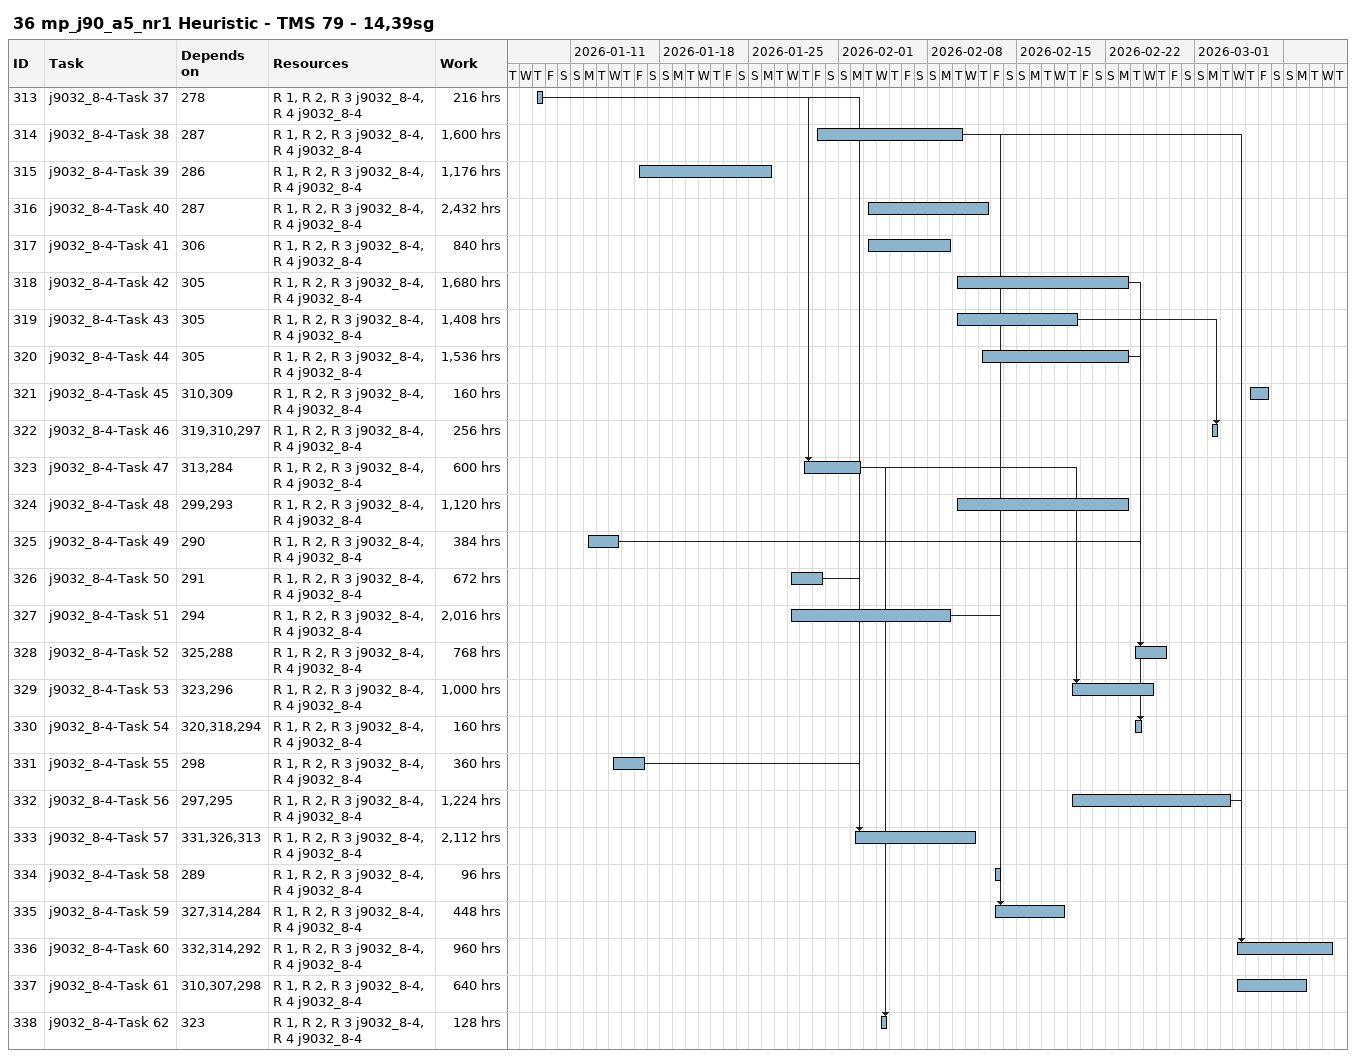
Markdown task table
36 mp_j90_a5_nr1 Heuristic - TMS 79 - 14,39sg

| ID | Task | Start | Finish | Predecessors | Resources | Work (h) |
|---|---|---|---|---|---|---|
| 313 | j9032_8-4-Task 37 | 2026-01-08 | 2026-01-08 | 278 | R 1, R 2, R 3 j9032_8-4, R 4 j9032_8-4 | 216 |
| 314 | j9032_8-4-Task 38 | 2026-01-30 | 2026-02-10 | 287 | R 1, R 2, R 3 j9032_8-4, R 4 j9032_8-4 | 1600 |
| 315 | j9032_8-4-Task 39 | 2026-01-16 | 2026-01-26 | 286 | R 1, R 2, R 3 j9032_8-4, R 4 j9032_8-4 | 1176 |
| 316 | j9032_8-4-Task 40 | 2026-02-03 | 2026-02-12 | 287 | R 1, R 2, R 3 j9032_8-4, R 4 j9032_8-4 | 2432 |
| 317 | j9032_8-4-Task 41 | 2026-02-03 | 2026-02-09 | 306 | R 1, R 2, R 3 j9032_8-4, R 4 j9032_8-4 | 840 |
| 318 | j9032_8-4-Task 42 | 2026-02-10 | 2026-02-23 | 305 | R 1, R 2, R 3 j9032_8-4, R 4 j9032_8-4 | 1680 |
| 319 | j9032_8-4-Task 43 | 2026-02-10 | 2026-02-19 | 305 | R 1, R 2, R 3 j9032_8-4, R 4 j9032_8-4 | 1408 |
| 320 | j9032_8-4-Task 44 | 2026-02-12 | 2026-02-23 | 305 | R 1, R 2, R 3 j9032_8-4, R 4 j9032_8-4 | 1536 |
| 321 | j9032_8-4-Task 45 | 2026-03-05 | 2026-03-06 | 310, 309 | R 1, R 2, R 3 j9032_8-4, R 4 j9032_8-4 | 160 |
| 322 | j9032_8-4-Task 46 | 2026-03-02 | 2026-03-02 | 319, 310, 297 | R 1, R 2, R 3 j9032_8-4, R 4 j9032_8-4 | 256 |
| 323 | j9032_8-4-Task 47 | 2026-01-29 | 2026-02-02 | 313, 284 | R 1, R 2, R 3 j9032_8-4, R 4 j9032_8-4 | 600 |
| 324 | j9032_8-4-Task 48 | 2026-02-10 | 2026-02-23 | 299, 293 | R 1, R 2, R 3 j9032_8-4, R 4 j9032_8-4 | 1120 |
| 325 | j9032_8-4-Task 49 | 2026-01-12 | 2026-01-14 | 290 | R 1, R 2, R 3 j9032_8-4, R 4 j9032_8-4 | 384 |
| 326 | j9032_8-4-Task 50 | 2026-01-28 | 2026-01-30 | 291 | R 1, R 2, R 3 j9032_8-4, R 4 j9032_8-4 | 672 |
| 327 | j9032_8-4-Task 51 | 2026-01-28 | 2026-02-09 | 294 | R 1, R 2, R 3 j9032_8-4, R 4 j9032_8-4 | 2016 |
| 328 | j9032_8-4-Task 52 | 2026-02-24 | 2026-02-26 | 325, 288 | R 1, R 2, R 3 j9032_8-4, R 4 j9032_8-4 | 768 |
| 329 | j9032_8-4-Task 53 | 2026-02-19 | 2026-02-25 | 323, 296 | R 1, R 2, R 3 j9032_8-4, R 4 j9032_8-4 | 1000 |
| 330 | j9032_8-4-Task 54 | 2026-02-24 | 2026-02-24 | 320, 318, 294 | R 1, R 2, R 3 j9032_8-4, R 4 j9032_8-4 | 160 |
| 331 | j9032_8-4-Task 55 | 2026-01-14 | 2026-01-16 | 298 | R 1, R 2, R 3 j9032_8-4, R 4 j9032_8-4 | 360 |
| 332 | j9032_8-4-Task 56 | 2026-02-19 | 2026-03-03 | 297, 295 | R 1, R 2, R 3 j9032_8-4, R 4 j9032_8-4 | 1224 |
| 333 | j9032_8-4-Task 57 | 2026-02-02 | 2026-02-11 | 331, 326, 313 | R 1, R 2, R 3 j9032_8-4, R 4 j9032_8-4 | 2112 |
| 334 | j9032_8-4-Task 58 | 2026-02-13 | 2026-02-13 | 289 | R 1, R 2, R 3 j9032_8-4, R 4 j9032_8-4 | 96 |
| 335 | j9032_8-4-Task 59 | 2026-02-13 | 2026-02-18 | 327, 314, 284 | R 1, R 2, R 3 j9032_8-4, R 4 j9032_8-4 | 448 |
| 336 | j9032_8-4-Task 60 | 2026-03-04 | 2026-03-11 | 332, 314, 292 | R 1, R 2, R 3 j9032_8-4, R 4 j9032_8-4 | 960 |
| 337 | j9032_8-4-Task 61 | 2026-03-04 | 2026-03-09 | 310, 307, 298 | R 1, R 2, R 3 j9032_8-4, R 4 j9032_8-4 | 640 |
| 338 | j9032_8-4-Task 62 | 2026-02-04 | 2026-02-04 | 323 | R 1, R 2, R 3 j9032_8-4, R 4 j9032_8-4 | 128 |
